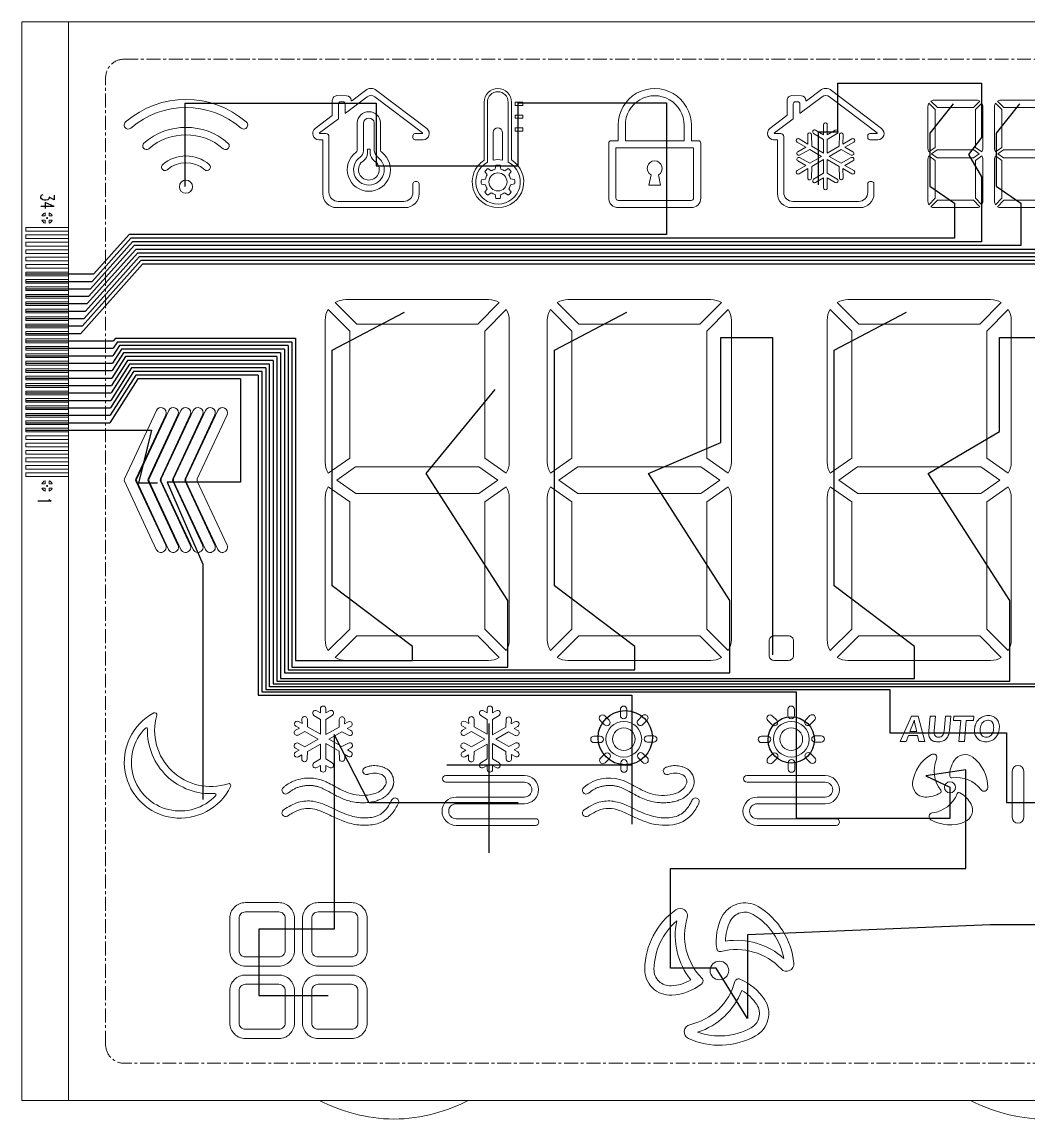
# Model space of a CAD drawing. Header units: millimetres. Extents: x 1946 to 4611, y 2266 to 2855.
# Drawn here: x 3293.6 to 3347.7, y 2688.2 to 2747.2 of the extents above; entities that cross this region are included whole.
import ezdxf

# ---------------------------------------------------------------- set-up
doc = ezdxf.new("R2010")
doc.units = ezdxf.units.MM
doc.linetypes.add('CENTER', pattern=[0.6, 0.375, -0.075, 0.075, -0.075])
doc.layers.add('DWG', color=7, linetype='Continuous')
doc.layers.add('seg', color=3, linetype='Continuous')
doc.layers.add('LCD', color=4, linetype='Continuous', lineweight=20)
doc.styles.get("Standard").update_dxf_attribs({"font": 'txt.shx', "bigfont": 'gbcbig.shx'})

# ---------------------------------------------------------------- blocks, each defined once
blk = doc.blocks.new('SPC')
at = {"layer": 'LCD'}
for points in [[(16.342, 52), (16.013, 52, -0.718034), (16.003, 52.03), (17.013, 52.798, 0.234266), (17.019, 52.811), (17.019, 53.589, -0.41484), (17.136, 53.705), (17.256, 53.704, -0.413587), (17.372, 53.588), (17.372, 53.105, 0.620396), (17.399, 53.092), (18.565, 53.979, -0.337132), (18.967, 53.979), (21.532, 52.028, -0.718303), (21.522, 51.998), (21.14, 51.998, 0.414318), (21.024, 51.882), (21.024, 51.783, 0.41411), (21.14, 51.667), (21.571, 51.667, 0.718303), (21.771, 52.262), (19.067, 54.319, 0.337132), (18.465, 54.319), (17.73, 53.76, -0.620396), (17.703, 53.773), (17.703, 53.787, 0.413587), (17.455, 54.035), (16.937, 54.036, 0.41484), (16.688, 53.788), (16.688, 52.968), (15.763, 52.264, 0.718034), (15.963, 51.669), (16.159, 51.668, -0.41411), (16.176, 51.652), (16.176, 48.761, 0.414214), (16.922, 48.015), (20.61, 48.015, 0.414214), (21.356, 48.761), (21.356, 49.299, 0.414214), (21.24, 49.415), (21.14, 49.415, 0.414214), (21.024, 49.299), (21.024, 48.844, -0.414214), (20.527, 48.346), (17.005, 48.346, -0.414214), (16.507, 48.844), (16.507, 51.834, 0.41411)], [(26.319, 53.687, 1), (24.851, 53.687), (24.851, 50.568, 3.486322), (26.319, 50.581)], [(35.99, 52.44), (35.99, 51.608), (36.378, 51.608, -0.414214), (36.499, 51.487), (36.499, 48.528, -0.414214), (35.986, 48.015), (32.06, 48.015, -0.414214), (31.547, 48.528), (31.547, 51.487, -0.414214), (31.668, 51.608), (32.056, 51.608), (32.056, 52.465, -1.000475)], [(46.223, 52.262), (43.519, 54.319, 0.337132), (42.917, 54.319), (42.182, 53.76, -0.620396), (42.155, 53.773), (42.155, 53.787, 0.413587), (41.907, 54.035), (41.389, 54.036, 0.41484), (41.14, 53.788), (41.14, 52.976, -0.234266), (41.133, 52.963), (40.215, 52.264, 0.718034), (40.415, 51.669), (40.611, 51.668, -0.41411), (40.628, 51.652), (40.628, 48.761, 0.414214), (41.374, 48.015), (45.062, 48.015, 0.414214), (45.808, 48.761), (45.808, 49.299, 0.414214), (45.691, 49.415), (45.592, 49.415, 0.414214), (45.476, 49.299), (45.476, 48.844, -0.414214), (44.979, 48.346), (41.456, 48.346, -0.414214), (40.959, 48.844), (40.959, 51.834, 0.41411), (40.794, 52), (40.465, 52, -0.718034), (40.454, 52.03), (41.465, 52.798, 0.234266), (41.471, 52.811), (41.471, 53.589, -0.41484), (41.587, 53.705), (41.708, 53.704, -0.413587), (41.824, 53.588), (41.824, 53.105, 0.620396), (41.85, 53.092), (43.017, 53.979, -0.337132), (43.418, 53.979), (45.983, 52.028, -0.718303), (45.973, 51.998), (45.592, 51.998, 0.414318), (45.476, 51.882), (45.476, 51.783, 0.41411), (45.592, 51.667), (46.022, 51.667, 0.718303)], [(11.779, 52.293, 1), (12.063, 52.621, 0.37367), (5.575, 52.621, 1), (5.859, 52.293, -0.37367)], [(25.026, 53.687), (25.026, 50.454, 4.039611), (26.144, 50.465), (26.144, 53.687, 1)], [(35.603, 52.441, 1.00775), (32.443, 52.441), (32.443, 51.608), (35.603, 51.608)], [(49.044, 53.791, 0.136063), (48.873, 53.744), (49.217, 53.398), (51.155, 53.398), (51.498, 53.744, 0.136063), (51.328, 53.791)], [(52.622, 53.791, 0.136063), (52.451, 53.744), (52.795, 53.398), (54.733, 53.398), (55.077, 53.744, 0.136063), (54.906, 53.791)], [(17.965, 50.989, 0.214015), (18.023, 51.099), (18.023, 52.573, -0.948577), (19.284, 52.573), (19.284, 51.099, 0.214015), (19.342, 50.989, -3.04756)], [(48.762, 51.013), (49.105, 51.255), (49.105, 53.288), (48.762, 53.634, 0.139094), (48.712, 53.46), (48.712, 51.187, 0.139094)], [(51.61, 51.013), (51.266, 51.255), (51.266, 53.288), (51.61, 53.634, -0.139094), (51.659, 53.46), (51.659, 51.187, -0.139094)], [(52.34, 51.013), (52.683, 51.255), (52.683, 53.288), (52.34, 53.634, 0.139094), (52.29, 53.46), (52.29, 51.187, 0.139094)], [(18.177, 50.725, 0.202499), (18.361, 51.068), (18.361, 52.573, -0.888352), (18.945, 52.573), (18.945, 51.068, 0.202499), (19.13, 50.725, -3.143835)], [(43.727, 52.179), (43.301, 51.921), (43.301, 52.471, 1.030478), (43.097, 52.471), (43.097, 51.921), (42.67, 52.179, 1), (42.564, 52.005), (43.097, 51.682), (43.097, 50.949), (42.462, 51.315), (42.449, 51.938, 1), (42.245, 51.933), (42.255, 51.435), (41.779, 51.71, 1.030478), (41.676, 51.533), (42.153, 51.258), (41.716, 51.018, 1), (41.814, 50.839), (42.36, 51.139), (42.995, 50.772), (42.36, 50.406), (41.814, 50.705, 1), (41.716, 50.526), (42.153, 50.286), (41.676, 50.011, 1.030478), (41.779, 49.834), (42.255, 50.11), (42.245, 49.611, 1), (42.449, 49.607), (42.462, 50.229), (43.097, 50.595), (43.097, 49.863), (42.564, 49.54, 1), (42.67, 49.365), (43.097, 49.624), (43.097, 49.073, 1.030478), (43.301, 49.073), (43.301, 49.624), (43.727, 49.366, 1.003444), (43.833, 49.54), (43.301, 49.863), (43.301, 50.595), (43.936, 50.229), (43.949, 49.607, 1), (44.153, 49.611), (44.142, 50.11), (44.619, 49.834, 1.030478), (44.721, 50.011), (44.245, 50.286), (44.682, 50.526, 1), (44.583, 50.705), (44.038, 50.406), (43.403, 50.772), (44.038, 51.139), (44.583, 50.839, 1), (44.682, 51.018), (44.245, 51.258), (44.721, 51.533, 1.030478), (44.619, 51.71), (44.142, 51.435), (44.153, 51.931, 1.021644), (43.949, 51.936), (43.936, 51.315), (43.301, 50.949), (43.301, 51.682), (43.833, 52.005, 1)], [(10.815, 51.183, 1), (11.078, 51.487, 0.37367), (6.56, 51.487, 1), (6.823, 51.183, -0.37367)], [(25.34, 50.57), (25.34, 52.059, -1), (25.829, 52.059), (25.829, 50.575, 0.103239)], [(9.833, 50.053, 1), (10.071, 50.327, 0.37367), (7.567, 50.327, 1), (7.805, 50.053, -0.37367)], [(18.367, 50.533, 0.204472), (18.582, 50.941), (18.584, 51.16), (18.723, 51.16), (18.724, 50.941, 0.204472), (18.94, 50.533, -3.624789)], [(35.986, 48.402), (32.06, 48.402, -0.414214), (31.934, 48.528), (31.934, 51.221), (36.112, 51.221), (36.112, 48.528, -0.414214)], [(49.105, 50.551), (49.105, 48.518), (48.762, 48.172, -0.139094), (48.712, 48.346), (48.712, 50.619, -0.139094), (48.762, 50.793)], [(51.266, 50.551), (51.266, 48.518), (51.61, 48.172, 0.139094), (51.659, 48.346), (51.659, 50.619, 0.139094), (51.61, 50.793)], [(52.683, 50.551), (52.683, 48.518), (52.34, 48.172, -0.139094), (52.29, 48.346), (52.29, 50.619, -0.139094), (52.34, 50.793)], [(24.918, 49.552), (24.7, 49.515, 0.064732), (24.701, 49.282), (24.918, 49.245, 0.084971), (25.008, 49.029), (24.881, 48.849, 0.064732), (25.046, 48.685), (25.226, 48.813, 0.084971), (25.442, 48.723), (25.48, 48.506, 0.064732), (25.712, 48.506), (25.749, 48.724, 0.084971), (25.965, 48.814), (26.146, 48.686, 0.064732), (26.31, 48.851), (26.182, 49.031, 0.084971), (26.271, 49.248), (26.489, 49.285, 0.064732), (26.489, 49.518), (26.271, 49.555, 0.084971), (26.181, 49.771), (26.308, 49.951, 0.064732), (26.144, 50.115), (25.963, 49.987, 0.084971), (25.747, 50.077), (25.709, 50.294, 0.064732), (25.477, 50.294), (25.44, 50.076, 0.084971), (25.224, 49.986), (25.043, 50.114, 0.064732), (24.879, 49.949), (25.007, 49.769, 0.084971)], [(34.219, 49.774, 3.847294), (33.827, 49.774), (33.706, 49.222), (34.34, 49.222)], [(51.328, 48.015, 0.136063), (51.498, 48.062), (51.155, 48.408), (49.217, 48.408), (48.873, 48.062, 0.136063), (49.044, 48.015)], [(52.795, 48.408), (52.451, 48.062, 0.136063), (52.622, 48.015), (54.906, 48.015, 0.136063), (55.077, 48.062), (54.733, 48.408)], [(16.303, 34.321, 0.139094), (16.469, 33.736), (17.623, 34.548), (17.623, 41.379), (16.469, 42.54, 0.139094), (16.303, 41.955)], [(17.417, 43.069, 0.136063), (16.843, 42.91), (17.997, 41.749), (24.509, 41.749), (25.663, 42.91, 0.136063), (25.09, 43.069)], [(26.203, 34.321, -0.139094), (26.037, 33.736), (24.883, 34.548), (24.883, 41.379), (26.037, 42.54, -0.139094), (26.203, 41.955)], [(28.244, 34.321, 0.139094), (28.41, 33.736), (29.564, 34.548), (29.564, 41.379), (28.41, 42.54, 0.139094), (28.244, 41.955)], [(28.784, 42.91), (29.938, 41.749), (36.45, 41.749), (37.604, 42.91, 0.136063), (37.031, 43.069), (29.358, 43.069, 0.136063)], [(38.144, 34.321, -0.139094), (37.978, 33.736), (36.824, 34.548), (36.824, 41.379), (37.978, 42.54, -0.139094), (38.144, 41.955)], [(43.293, 34.321, 0.139094), (43.459, 33.736), (44.613, 34.548), (44.613, 41.379), (43.459, 42.54, 0.139094), (43.293, 41.955)], [(44.406, 43.069, 0.136063), (43.833, 42.91), (44.987, 41.749), (51.499, 41.749), (52.653, 42.91, 0.136063), (52.079, 43.069)], [(53.193, 34.321, -0.139094), (53.027, 33.736), (51.873, 34.548), (51.873, 41.379), (53.027, 42.54, -0.139094), (53.193, 41.955)], [(7.728, 36.868, 1), (7.228, 37.101), (5.512, 33.421, 0.221646), (5.512, 33.311), (7.225, 29.638, 1.013416), (7.728, 29.864), (6.125, 33.303, -0.221714), (6.125, 33.43)], [(8.389, 36.868, 1), (7.889, 37.101), (6.173, 33.421, 0.221646), (6.173, 33.311), (7.886, 29.638, 1.013416), (8.389, 29.864), (6.785, 33.303, -0.221714), (6.785, 33.43)], [(9.05, 36.868, 1), (8.55, 37.101), (6.833, 33.421, 0.221646), (6.833, 33.311), (8.547, 29.638, 1.013416), (9.05, 29.864), (7.446, 33.303, -0.221714), (7.446, 33.43)], [(9.71, 36.868, 1), (9.21, 37.101), (7.494, 33.421, 0.221646), (7.494, 33.311), (9.207, 29.638, 1.013416), (9.71, 29.864), (8.107, 33.303, -0.221714), (8.107, 33.43)], [(10.371, 36.868, 1), (9.871, 37.101), (8.155, 33.421, 0.221646), (8.155, 33.311), (9.868, 29.638, 1.013416), (10.371, 29.864), (8.767, 33.303, -0.221714), (8.767, 33.43)], [(11.032, 36.868, 1), (10.532, 37.101), (8.815, 33.421, 0.221646), (8.815, 33.311), (10.529, 29.638, 1.013416), (11.032, 29.864), (9.428, 33.303, -0.221714), (9.428, 33.43)], [(17.623, 32.185), (17.623, 25.354), (16.469, 24.193, -0.139094), (16.303, 24.778), (16.303, 32.412, -0.139094), (16.469, 32.997)], [(24.883, 32.185), (24.883, 25.354), (26.037, 24.193, 0.139094), (26.203, 24.778), (26.203, 32.412, 0.139094), (26.037, 32.997)], [(29.564, 32.185), (29.564, 25.354), (28.41, 24.193, -0.139094), (28.244, 24.778), (28.244, 32.412, -0.139094), (28.41, 32.997)], [(37.978, 32.997), (36.824, 32.185), (36.824, 25.354), (37.978, 24.193, 0.139094), (38.144, 24.778), (38.144, 32.412, 0.139094)], [(44.613, 32.185), (44.613, 25.354), (43.459, 24.193, -0.139094), (43.293, 24.778), (43.293, 32.412, -0.139094), (43.459, 32.997)], [(53.027, 24.193, 0.139094), (53.193, 24.778), (53.193, 32.412, 0.139094), (53.027, 32.997), (51.873, 32.185), (51.873, 25.354)], [(25.09, 23.664, 0.136063), (25.663, 23.823), (24.509, 24.984), (17.997, 24.984), (16.843, 23.823, 0.136063), (17.417, 23.664)], [(37.031, 23.664, 0.136063), (37.604, 23.823), (36.45, 24.984), (29.938, 24.984), (28.784, 23.823, 0.136063), (29.358, 23.664)], [(41.487, 24.709, 0.414214), (41.212, 24.984), (40.442, 24.984, 0.414214), (40.167, 24.709), (40.167, 23.939, 0.414214), (40.442, 23.664), (41.212, 23.664, 0.414214), (41.487, 23.939)], [(44.987, 24.984), (43.833, 23.823, 0.136063), (44.406, 23.664), (52.079, 23.664, 0.136063), (52.653, 23.823), (51.499, 24.984)], [(7.091, 20.839, 1.37923), (11.215, 16.884, 0.66148), (11.081, 17.036, -0.601431), (7.248, 20.712, 0.66148)], [(17.541, 20.366), (17.346, 20.253), (17.353, 20.48, 1), (17.061, 20.488), (17.049, 20.082), (16.339, 19.672), (16.339, 20.496), (16.685, 20.71, 1), (16.532, 20.958), (16.339, 20.839), (16.339, 21.064, 1), (16.047, 21.064), (16.047, 20.839), (15.855, 20.958, 1), (15.702, 20.71), (16.047, 20.496), (16.047, 19.697), (15.357, 20.096), (15.345, 20.502, 1), (15.053, 20.493), (15.06, 20.267), (14.865, 20.379, 1), (14.719, 20.127), (14.914, 20.015), (14.715, 19.907, 1), (14.853, 19.65), (15.211, 19.843), (15.923, 19.432), (15.203, 19.016), (14.846, 19.209, 1), (14.707, 18.952), (14.906, 18.845), (14.716, 18.735, 1), (14.862, 18.482), (15.052, 18.592), (15.046, 18.366, 1), (15.337, 18.357), (15.349, 18.764), (16.047, 19.167), (16.047, 18.365), (15.702, 18.151, 1), (15.855, 17.903), (16.047, 18.022), (16.047, 17.802, 1), (16.339, 17.802), (16.339, 18.022), (16.532, 17.903, 1), (16.685, 18.151), (16.339, 18.365), (16.339, 19.192), (17.057, 18.777), (17.069, 18.371, 1), (17.36, 18.38), (17.354, 18.606), (17.544, 18.496, 1), (17.69, 18.749), (17.499, 18.859), (17.699, 18.966, 1), (17.56, 19.223), (17.202, 19.03), (16.507, 19.432), (17.195, 19.829), (17.553, 19.637, 1), (17.691, 19.894), (17.492, 20.001), (17.687, 20.113, 1)], [(25.304, 20.496), (25.651, 20.709, 1), (25.497, 20.958), (25.304, 20.839), (25.304, 21.064, 1), (25.012, 21.064), (25.012, 20.839), (24.82, 20.958, 1), (24.666, 20.709), (25.012, 20.496), (25.012, 19.696), (24.321, 20.095), (24.309, 20.501, 1), (24.017, 20.493), (24.024, 20.266), (23.829, 20.379, 1), (23.683, 20.126), (23.878, 20.014), (23.679, 19.906, 1), (23.817, 19.649), (24.175, 19.842), (24.888, 19.43), (24.168, 19.014), (23.81, 19.207, 1), (23.671, 18.95), (23.871, 18.843), (23.68, 18.733, 1), (23.826, 18.48), (24.017, 18.59), (24.01, 18.364, 1), (24.302, 18.355), (24.314, 18.762), (25.012, 19.165), (25.012, 18.363), (24.666, 18.149, 1), (24.82, 17.9), (25.012, 18.019), (25.012, 17.799, 1), (25.304, 17.799), (25.304, 18.019), (25.497, 17.9, 1), (25.651, 18.149), (25.304, 18.363), (25.304, 19.19), (26.023, 18.775), (26.035, 18.369, 1), (26.327, 18.377), (26.32, 18.604), (26.51, 18.494, 1), (26.656, 18.747), (26.466, 18.857), (26.665, 18.964, 1), (26.527, 19.221), (26.169, 19.028), (25.472, 19.43), (26.161, 19.828), (26.519, 19.635, 1), (26.658, 19.892), (26.458, 20), (26.653, 20.112, 1), (26.507, 20.365), (26.312, 20.253), (26.319, 20.479, 1), (26.027, 20.488), (26.015, 20.081), (25.304, 19.671)], [(31.093, 20.435), (31.33, 20.198, 1), (31.576, 20.445), (31.34, 20.681, 1)], [(32.524, 20.701), (32.524, 21.035, 1), (32.176, 21.035), (32.176, 20.701, 1)], [(33.376, 20.212), (33.613, 20.448, 1), (33.366, 20.695), (33.13, 20.459, 1)], [(40.098, 20.435), (40.334, 20.198, 1), (40.58, 20.445), (40.344, 20.681, 1)], [(41.529, 20.701), (41.529, 21.035, 1), (41.18, 21.035), (41.18, 20.701, 1)], [(42.38, 20.212), (42.617, 20.448, 1), (42.37, 20.695), (42.134, 20.459, 1)], [(10.369, 16.507, -0.441859), (6.749, 19.978, 0.68037), (6.639, 20.025, 1.013291), (10.421, 16.399, 0.68037)], [(31.087, 19.244, 1), (31.087, 19.593), (30.753, 19.593, 1), (30.753, 19.244)], [(33.967, 19.612), (33.633, 19.612, 1), (33.633, 19.264), (33.967, 19.264, 1)], [(40.091, 19.244, 1), (40.091, 19.593), (39.757, 19.593, 1), (39.757, 19.244)], [(42.971, 19.612), (42.637, 19.612, 1), (42.637, 19.264), (42.971, 19.264, 1)], [(31.354, 18.162), (31.59, 18.398, 1), (31.343, 18.644), (31.107, 18.408, 1)], [(32.544, 17.821), (32.544, 18.155, 1), (32.195, 18.155), (32.195, 17.821, 1)], [(33.626, 18.422), (33.39, 18.658, 1), (33.144, 18.412), (33.38, 18.176, 1)], [(40.358, 18.162), (40.594, 18.398, 1), (40.348, 18.644), (40.111, 18.408, 1)], [(41.548, 17.821), (41.548, 18.155, 1), (41.2, 18.155), (41.2, 17.821, 1)], [(42.63, 18.422), (42.394, 18.658, 1), (42.148, 18.412), (42.384, 18.176, 1)], [(48.9, 18.607, 0.237759), (47.886, 17.091, 0.43554), (48.538, 16.316, 0.155042), (49.382, 16.538, 0.445572), (49.407, 16.683, -0.274501), (49.179, 18.358, 0.716217)], [(51.117, 18.461, -0.237759), (51.923, 16.825, -0.716217), (51.567, 16.708, 0.274501), (50.003, 17.348, -0.445572), (49.889, 17.442, -0.155042), (50.119, 18.284, -0.43554)], [(18.59, 17.532, -1.016266), (18.467, 17.911, 0.014806), (18.501, 17.922, -0.015084), (18.631, 17.965, -0.042138), (18.81, 17.999, -0.035418), (18.982, 18.006, -0.028602), (19.144, 17.991, -0.023822), (19.3, 17.96, -0.036535), (19.467, 17.905, -0.039711), (19.601, 17.837, -0.032735), (19.691, 17.775, -0.037518), (19.776, 17.695, -0.03771), (19.85, 17.601, -0.035655), (19.907, 17.5, -0.03487), (19.95, 17.394, -0.036053), (19.977, 17.28, -0.038766), (19.988, 17.16, -0.041047), (19.979, 17.037, -0.018466), (19.968, 16.98, -0.016992), (19.954, 16.926, -0.015401), (19.936, 16.875, -0.013956), (19.917, 16.827, -0.023359), (19.874, 16.741, -0.027136), (19.804, 16.63, -0.033538), (19.696, 16.498, -0.032003), (19.574, 16.383, -0.030889), (19.44, 16.286, -0.029522), (19.299, 16.207, -0.034669), (19.086, 16.122, -0.029411), (18.813, 16.054, -0.026383), (18.54, 16.017, -0.02561), (18.266, 16.009, -0.025288), (17.993, 16.028, -0.038312), (17.592, 16.109, -0.045889), (17.001, 16.341, -0.005978), (16.876, 16.404, -0.004553), (16.715, 16.49, 0.011614), (16.268, 16.73, 0.029683), (15.994, 16.848, 0.02932), (15.818, 16.9, 0.029165), (15.636, 16.931, 0.027292), (15.447, 16.941, 0.013114), (15.351, 16.939, 0.012877), (15.255, 16.931, 0.012714), (15.159, 16.919, 0.012628), (15.063, 16.901, 0.026731), (14.879, 16.853, 0.029814), (14.707, 16.786, 0.033296), (14.55, 16.702, 0.020479), (14.389, 16.588, 0.002183), (14.301, 16.52, -1), (14.057, 16.835, -0.006712), (14.195, 16.94, -0.082648), (14.729, 17.222, -0.107137), (15.679, 17.327, -0.080322), (16.312, 17.149, -0.013124), (16.494, 17.062, -0.007808), (16.853, 16.869, 0.011823), (17.161, 16.706, 0.044328), (17.67, 16.501, 0.138633), (18.905, 16.484, 0.082465), (19.248, 16.635, 0.125105), (19.538, 16.957, 0.120319), (19.59, 17.152, 0.295573), (19.347, 17.523, 0.077837), (19.061, 17.6, 0.122996), (18.69, 17.566), (18.635, 17.547, -0.019427)], [(34.736, 17.529, -1), (34.626, 17.912, 0.013394), (34.657, 17.922, -0.016111), (34.786, 17.965, -0.041966), (34.965, 17.999, -0.035205), (35.137, 18.006, -0.028395), (35.3, 17.991, -0.023978), (35.455, 17.96, -0.037033), (35.622, 17.905, -0.040011), (35.757, 17.837, -0.032848), (35.846, 17.775, -0.037596), (35.932, 17.695, -0.037636), (36.005, 17.601, -0.035629), (36.063, 17.5, -0.034869), (36.105, 17.394, -0.036101), (36.133, 17.28, -0.038852), (36.143, 17.16, -0.040966), (36.135, 17.037), (36.13, 17.008), (36.124, 16.98), (36.109, 16.926), (36.092, 16.875), (36.072, 16.827), (36.052, 16.783), (36.03, 16.741, -0.027136), (35.959, 16.63, -0.033494), (35.851, 16.498, -0.031971), (35.729, 16.383, -0.030871), (35.596, 16.286, -0.029394), (35.454, 16.207, -0.034278), (35.241, 16.122, -0.029133), (34.968, 16.054, -0.026344), (34.695, 16.017, -0.02559), (34.421, 16.009, -0.025289), (34.148, 16.028, -0.038386), (33.747, 16.109, -0.049837), (33.031, 16.404, 0.008347), (32.424, 16.73, 0.030566), (32.149, 16.848, 0.029636), (31.973, 16.9, 0.029039), (31.791, 16.931, 0.027201), (31.602, 16.941), (31.555, 16.94), (31.506, 16.939), (31.458, 16.935), (31.41, 16.931), (31.362, 16.925), (31.314, 16.919), (31.266, 16.91), (31.219, 16.901, 0.026884), (31.034, 16.853, 0.029998), (30.862, 16.786, 0.033482), (30.705, 16.702, 0.019409), (30.544, 16.588), (30.456, 16.52, -1), (30.213, 16.835, -0.06855), (30.695, 17.148, -0.232265), (32.598, 17.088), (32.701, 17.035), (32.804, 16.981, 0.006031), (33.213, 16.758, 0.061417), (33.908, 16.478, 0.144468), (35.171, 16.519, 0.182761), (35.68, 16.931, 0.441036), (35.528, 17.51, 0.225199)], [(53.247, 15.217, 1), (53.859, 15.217), (53.859, 17.716, 1), (53.247, 17.716)], [(27.015, 17.116, -1), (27.015, 16.314), (23.345, 16.314, 1), (23.345, 14.795), (27.606, 14.795, 1), (27.606, 15.153), (23.345, 15.153, -1), (23.345, 15.956), (27.015, 15.956, 1), (27.015, 17.475), (22.796, 17.475, 1), (22.796, 17.116)], [(38.976, 17.472, 1), (38.976, 17.114), (43.191, 17.114, -1), (43.191, 16.313), (39.524, 16.313, 1), (39.524, 14.795), (43.781, 14.795, 1), (43.781, 15.153), (39.524, 15.153, -1), (39.524, 15.955), (43.191, 15.955, 1), (43.191, 17.472)], [(51.033, 15.93, -0.43554), (50.688, 14.978, -0.237759), (48.868, 15.098, -0.716217), (48.944, 15.465, 0.274501), (50.281, 16.499, -0.445572), (50.419, 16.551, -0.155042)], [(17.697, 15.302, -0.032613), (17.194, 15.482, -0.012231), (16.77, 15.675, 0.011254), (16.316, 15.887, 0.008922), (16.175, 15.944, 0.05621), (15.655, 16.087, 0.107877), (14.866, 16.033, 0.049817), (14.465, 15.864, 0.018829), (14.071, 15.633, 1), (14.281, 15.295, -0.006601), (14.532, 15.447, -0.027598), (14.807, 15.588, -0.166889), (15.745, 15.665, -0.036831), (16.074, 15.556, -0.016826), (16.56, 15.335, 0.020629), (17.241, 15.034, 0.055372), (18.003, 14.83, 0.073405), (18.836, 14.828, 0.045148), (19.18, 14.912, 0.12491), (19.798, 15.314, 0.066187), (20.165, 15.838, 0.005155), (20.239, 15.979, 1), (19.885, 16.161, -0.012908), (19.77, 15.947, -0.05768), (19.509, 15.588, -0.060537), (19.289, 15.403, -0.090325), (18.877, 15.24, -0.044699), (18.525, 15.198, -0.077914)], [(30.436, 15.295, -0.019309), (30.847, 15.533, -0.201799), (31.981, 15.643, -0.045088), (32.624, 15.379, 0.026477), (33.499, 14.996, 0.123491), (34.992, 14.828, 0.189711), (36.018, 15.386, 0.062196), (36.394, 15.979, 1), (36.04, 16.161, -0.011282), (35.925, 15.947, -0.115135), (35.444, 15.403, -0.135478), (34.68, 15.198, -0.078507), (33.852, 15.302, -0.04504), (32.925, 15.675), (32.703, 15.782), (32.611, 15.825, 0.074411), (31.81, 16.087, 0.107877), (31.021, 16.033, 0.062142), (30.487, 15.791), (30.4, 15.739), (30.227, 15.633, 1)], [(13.812, 7.222, 0.414214), (14.653, 8.063), (14.653, 9.799, 0.414214), (13.812, 10.64), (12.016, 10.64, 0.414214), (11.175, 9.799), (11.175, 8.063, 0.414214), (12.016, 7.222)], [(15.925, 10.64, 0.414214), (15.084, 9.799), (15.084, 8.063, 0.414214), (15.925, 7.222), (17.721, 7.222, 0.414214), (18.562, 8.063), (18.562, 9.799, 0.414214), (17.721, 10.64)], [(37.638, 9.873, 0.154027), (37.355, 8.173, 0.447813), (37.601, 8.009, -0.275579), (40.816, 7.072, 0.717666), (41.5, 7.38, 0.236572), (39.58, 10.428, 0.435888)], [(13.812, 7.722, 0.414214), (14.153, 8.063), (14.153, 9.799, 0.414214), (13.812, 10.14), (12.016, 10.14, 0.414214), (11.675, 9.799), (11.675, 8.063, 0.414214), (12.016, 7.722)], [(15.925, 10.14, 0.414214), (15.584, 9.799), (15.584, 8.063, 0.414214), (15.925, 7.722), (17.721, 7.722, 0.414214), (18.062, 8.063), (18.062, 9.799, 0.414214), (17.721, 10.14)], [(34.933, 5.665, 0.154027), (36.546, 6.271, 0.447813), (36.565, 6.566, -0.275579), (35.77, 9.818, 0.717666), (35.16, 10.257, 0.236572), (33.481, 7.07, 0.435888)], [(38.084, 9.647, 0.119061), (37.827, 8.567, -0.228202), (40.96, 7.632, 0.213921), (39.321, 10, 0.435888)], [(34.906, 6.165, 0.119061), (35.97, 6.482, -0.228202), (35.212, 9.663, 0.213921), (33.981, 7.06, 0.435888)], [(13.812, 3.328, 0.414214), (14.653, 4.169), (14.653, 5.905, 0.414214), (13.812, 6.746), (12.016, 6.746, 0.414214), (11.175, 5.905), (11.175, 4.169, 0.414214), (12.016, 3.328)], [(15.925, 6.746, 0.414214), (15.084, 5.905), (15.084, 4.169, 0.414214), (15.925, 3.328), (17.721, 3.328, 0.414214), (18.562, 4.169), (18.562, 5.905, 0.414214), (17.721, 6.746)], [(38.333, 6.39, -0.275579), (35.914, 4.075, 0.717666), (35.839, 3.328, 0.236572), (39.439, 3.467, 0.435888), (39.929, 5.426, 0.154027), (38.598, 6.521, 0.447813)], [(13.812, 3.828, 0.414214), (14.153, 4.169), (14.153, 5.905, 0.414214), (13.812, 6.246), (12.016, 6.246, 0.414214), (11.675, 5.905), (11.675, 4.169, 0.414214), (12.016, 3.828)], [(15.925, 6.246, 0.414214), (15.584, 5.905), (15.584, 4.169, 0.414214), (15.925, 3.828), (17.721, 3.828, 0.414214), (18.062, 4.169), (18.062, 5.905, 0.414214), (17.721, 6.246)], [(39.51, 5.154, 0.119061), (38.703, 5.916, -0.228202), (36.327, 3.67, 0.213921), (39.198, 3.905, 0.435888)]]:
    blk.add_lwpolyline(points, format="xyb", close=True, dxfattribs=at)
for points in [[(26.934, 53.512), (26.526, 53.512), (26.526, 53.687), (26.934, 53.687)], [(26.934, 52.818), (26.526, 52.818), (26.526, 52.993), (26.934, 52.993)], [(26.934, 52.124), (26.526, 52.124), (26.526, 52.3), (26.934, 52.3)], [(51.172, 51.115), (51.473, 50.903), (51.169, 50.689), (49.202, 50.689), (48.898, 50.903), (49.199, 51.115)], [(52.78, 50.689), (52.476, 50.903), (52.777, 51.115), (54.75, 51.115), (55.052, 50.903), (54.747, 50.689)], [(24.567, 34.078), (25.579, 33.366), (24.557, 32.648), (17.949, 32.648), (16.927, 33.366), (17.939, 34.078)], [(36.508, 34.078), (37.52, 33.366), (36.498, 32.648), (29.89, 32.648), (28.868, 33.366), (29.88, 34.078)], [(44.939, 32.648), (43.917, 33.366), (44.929, 34.078), (51.557, 34.078), (52.569, 33.366), (51.547, 32.648)], [(48.177, 20.675), (47.835, 20.675), (47.217, 19.31), (47.532, 19.31), (47.66, 19.623), (48.155, 19.623), (48.23, 19.31), (48.547, 19.31)], [(49.938, 20.675), (49.647, 20.675), (49.577, 19.867), (49.569, 19.808), (49.553, 19.737), (49.528, 19.677), (49.494, 19.627), (49.454, 19.588), (49.405, 19.561), (49.349, 19.544), (49.284, 19.538), (49.225, 19.543), (49.171, 19.559), (49.126, 19.585), (49.091, 19.623), (49.066, 19.671), (49.049, 19.729), (49.043, 19.799), (49.046, 19.879), (49.115, 20.675), (48.824, 20.675), (48.755, 19.881), (48.751, 19.815), (48.751, 19.742), (48.757, 19.675), (48.768, 19.613), (48.785, 19.556), (48.807, 19.505), (48.834, 19.459), (48.867, 19.418), (48.905, 19.384), (48.949, 19.354), (48.999, 19.329), (49.053, 19.31), (49.113, 19.297), (49.179, 19.289), (49.25, 19.287), (49.273, 19.287), (49.343, 19.291), (49.409, 19.3), (49.471, 19.315), (49.528, 19.335), (49.581, 19.36), (49.63, 19.39), (49.674, 19.425), (49.713, 19.466), (49.749, 19.512), (49.781, 19.563), (49.807, 19.619), (49.829, 19.681), (49.847, 19.747), (49.861, 19.82), (49.87, 19.897)], [(50.767, 20.437), (51.156, 20.437), (51.177, 20.675), (50.109, 20.675), (50.089, 20.437), (50.477, 20.437), (50.378, 19.31), (50.67, 19.31)], [(51.313, 20.314), (51.348, 20.372), (51.388, 20.427), (51.431, 20.478), (51.45, 20.497), (51.502, 20.543), (51.557, 20.583), (51.614, 20.618), (51.676, 20.646), (51.739, 20.668), (51.806, 20.683), (51.877, 20.694), (51.95, 20.697), (51.962, 20.697), (52.034, 20.695), (52.102, 20.685), (52.167, 20.669), (52.227, 20.647), (52.282, 20.618), (52.333, 20.582), (52.381, 20.54), (52.415, 20.503), (52.452, 20.453), (52.483, 20.399), (52.509, 20.341), (52.529, 20.281), (52.543, 20.217), (52.551, 20.15), (52.552, 20.078), (52.549, 20.004), (52.549, 20.003), (52.539, 19.928), (52.525, 19.856), (52.506, 19.787), (52.482, 19.723), (52.452, 19.662), (52.418, 19.604), (52.378, 19.55), (52.333, 19.5), (52.319, 19.486), (52.267, 19.438), (52.212, 19.398), (52.154, 19.364), (52.093, 19.336), (52.028, 19.315), (51.961, 19.299), (51.891, 19.289), (51.818, 19.287), (51.816, 19.287), (51.744, 19.289), (51.675, 19.299), (51.61, 19.315), (51.55, 19.336), (51.494, 19.365), (51.442, 19.399), (51.394, 19.44), (51.357, 19.479), (51.319, 19.529), (51.286, 19.582), (51.259, 19.639), (51.238, 19.699), (51.224, 19.763), (51.216, 19.83), (51.214, 19.901), (51.218, 19.974), (51.226, 20.049), (51.241, 20.121), (51.26, 20.189), (51.284, 20.253)], [(47.993, 20.321), (48.106, 19.848), (47.742, 19.848), (47.94, 20.324), (47.957, 20.371), (47.974, 20.44), (47.982, 20.44), (47.983, 20.382)], [(52.18, 20.322), (52.14, 20.371), (52.09, 20.408), (52.032, 20.432), (51.965, 20.444), (51.93, 20.446), (51.86, 20.44), (51.794, 20.422), (51.734, 20.392), (51.681, 20.35), (51.651, 20.319), (51.612, 20.266), (51.58, 20.209), (51.554, 20.145), (51.536, 20.075), (51.525, 20), (51.524, 19.99), (51.521, 19.915), (51.526, 19.844), (51.539, 19.78), (51.56, 19.721), (51.589, 19.668), (51.591, 19.665), (51.633, 19.616), (51.683, 19.578), (51.739, 19.553), (51.805, 19.54), (51.843, 19.538), (51.915, 19.544), (51.982, 19.562), (52.041, 19.592), (52.094, 19.633), (52.12, 19.66), (52.158, 19.711), (52.189, 19.768), (52.214, 19.832), (52.231, 19.903), (52.243, 19.98), (52.243, 19.985), (52.246, 20.063), (52.243, 20.136), (52.231, 20.201), (52.213, 20.259), (52.187, 20.312)]]:
    blk.add_lwpolyline(points, close=True, dxfattribs=at)
for centre, radius in [((25.595, 49.4), 0.486), ((8.819, 49.141), 0.355), ((32.36, 19.428), 0.96), ((41.364, 19.428), 0.96), ((32.36, 19.428), 0.611), ((41.364, 19.428), 0.611), ((49.897, 16.843), 0.296), ((37.5, 6.988), 0.5)]:
    blk.add_circle(centre, radius, dxfattribs=at)
blk = doc.blocks.new('DWG')
at = {"layer": 'LCD'}
for points in [[(0, 58), (0, 0), (72.5, 0), (72.5, 58)], [(2.5, 46.75), (0.2, 46.75), (0.2, 46.95), (2.5, 46.95)], [(2.5, 46.35), (0.2, 46.35), (0.2, 46.55), (2.5, 46.55)], [(2.5, 45.95), (0.2, 45.95), (0.2, 46.15), (2.5, 46.15)], [(2.5, 45.55), (0.2, 45.55), (0.2, 45.75), (2.5, 45.75)], [(2.5, 45.15), (0.2, 45.15), (0.2, 45.35), (2.5, 45.35)], [(2.5, 44.75), (0.2, 44.75), (0.2, 44.95), (2.5, 44.95)], [(2.5, 44.35), (0.2, 44.35), (0.2, 44.55), (2.5, 44.55)], [(2.5, 43.95), (0.2, 43.95), (0.2, 44.15), (2.5, 44.15)], [(2.5, 43.55), (0.2, 43.55), (0.2, 43.75), (2.5, 43.75)], [(2.5, 43.15), (0.2, 43.15), (0.2, 43.35), (2.5, 43.35)], [(2.5, 42.75), (0.2, 42.75), (0.2, 42.95), (2.5, 42.95)], [(2.5, 42.35), (0.2, 42.35), (0.2, 42.55), (2.5, 42.55)], [(2.5, 41.95), (0.2, 41.95), (0.2, 42.15), (2.5, 42.15)], [(2.5, 41.55), (0.2, 41.55), (0.2, 41.75), (2.5, 41.75)], [(2.5, 41.15), (0.2, 41.15), (0.2, 41.35), (2.5, 41.35)], [(2.5, 40.75), (0.2, 40.75), (0.2, 40.95), (2.5, 40.95)], [(2.5, 40.35), (0.2, 40.35), (0.2, 40.55), (2.5, 40.55)], [(2.5, 39.95), (0.2, 39.95), (0.2, 40.15), (2.5, 40.15)], [(2.5, 39.55), (0.2, 39.55), (0.2, 39.75), (2.5, 39.75)], [(2.5, 39.15), (0.2, 39.15), (0.2, 39.35), (2.5, 39.35)], [(2.5, 38.75), (0.2, 38.75), (0.2, 38.95), (2.5, 38.95)], [(2.5, 38.35), (0.2, 38.35), (0.2, 38.55), (2.5, 38.55)], [(2.5, 37.95), (0.2, 37.95), (0.2, 38.15), (2.5, 38.15)], [(2.5, 37.55), (0.2, 37.55), (0.2, 37.75), (2.5, 37.75)], [(2.5, 37.15), (0.2, 37.15), (0.2, 37.35), (2.5, 37.35)], [(2.5, 36.75), (0.2, 36.75), (0.2, 36.95), (2.5, 36.95)], [(2.5, 36.35), (0.2, 36.35), (0.2, 36.55), (2.5, 36.55)], [(2.5, 35.95), (0.2, 35.95), (0.2, 36.15), (2.5, 36.15)], [(2.5, 35.55), (0.2, 35.55), (0.2, 35.75), (2.5, 35.75)], [(2.5, 35.15), (0.2, 35.15), (0.2, 35.35), (2.5, 35.35)], [(2.5, 34.75), (0.2, 34.75), (0.2, 34.95), (2.5, 34.95)], [(2.5, 34.35), (0.2, 34.35), (0.2, 34.55), (2.5, 34.55)], [(2.5, 33.95), (0.2, 33.95), (0.2, 34.15), (2.5, 34.15)], [(2.5, 33.55), (0.2, 33.55), (0.2, 33.75), (2.5, 33.75)]]:
    blk.add_lwpolyline(points, close=True, dxfattribs=at)
blk.add_lwpolyline([(2.5, 58), (2.5, 0)], dxfattribs=at)
at = {"layer": 'LCD', "linetype": 'CENTER', "ltscale": 2}
blk.add_lwpolyline([(70.5, 55), (70.5, 3, -0.414214), (69.5, 2), (5.5, 2, -0.414214), (4.5, 3), (4.5, 55, -0.414214), (5.5, 56), (69.5, 56, -0.414214)], format="xyb", close=True, dxfattribs=at)
at = {"layer": 'LCD'}
for points in [[(1.24, 47.734, 0.207908), (1.071, 47.565), (1.24, 47.565)], [(1.24, 47.176), (1.24, 47.345), (1.071, 47.345, 0.207908)], [(1.46, 47.565), (1.629, 47.565, 0.207908), (1.46, 47.734)], [(1.46, 47.345), (1.46, 47.176, 0.207908), (1.629, 47.345)], [(1.24, 33.324), (1.24, 33.155), (1.071, 33.155, -0.207908)], [(1.46, 33.155), (1.46, 33.324, -0.207908), (1.629, 33.155)], [(1.24, 32.766, -0.207908), (1.071, 32.935), (1.24, 32.935)], [(1.46, 32.935), (1.629, 32.935, -0.207908), (1.46, 32.766)]]:
    blk.add_lwpolyline(points, format="xyb", close=True, dxfattribs=at)
for points in [[(51, 0, 0.049067), (52.818, -0.702, 0.066912), (55, -1, 0.066912), (57.182, -0.702, 0.049067), (59, 0)], [(16, 0, 0.049067), (17.818, -0.702, 0.066912), (20, -1, 0.066912), (22.182, -0.702, 0.049067), (24, 0)]]:
    blk.add_lwpolyline(points, format="xyb", dxfattribs=at)
for centre in [(1.35, 47.455), (1.35, 33.045)]:
    blk.add_circle(centre, 0.025, dxfattribs=at)
blk.add_blockref('SPC', (0, 0), dxfattribs=at)
at = {"layer": 'LCD', "width": 0.7}
for s, p in [('34', (1.012, 48.786)), ('1', (0.855, 32.474))]:
    blk.add_text(s, height=0.72, rotation=270, dxfattribs=at).set_placement(p)

msp = doc.modelspace()

# ---------------------------------------------------------------- linework, layer by layer
at = {"layer": 'seg'}
for p, q in [((3337.48456, 2743.92379), (3345.21777, 2743.92379)), ((3337.48456, 2743.92379), (3337.48456, 2741.28063)), ((3345.21777, 2743.92379), (3345.21777, 2741.00244)), ((3302.40652, 2738.35117), (3302.40652, 2742.84046)), ((3302.40652, 2742.84046), (3312.67813, 2742.84046)), ((3312.67813, 2742.84046), (3312.67813, 2739.47424)), ((3320.3198, 2739.47424), (3320.3198, 2742.86289)), ((3320.3198, 2742.86289), (3328.29316, 2742.86289)), ((3328.29316, 2742.86289), (3328.29316, 2735.77775)), ((3343.69646, 2742.8048), (3342.43955, 2741.23594)), ((3347.27462, 2742.8048), (3346.01771, 2741.23594)), ((3336.46616, 2738.4463), (3336.46616, 2741.28063)), ((3337.48456, 2741.28063), (3336.46616, 2741.28063)), ((3342.43955, 2741.23594), (3342.43955, 2738.37194)), ((3346.01771, 2741.23594), (3346.01771, 2738.37194)), ((3345.21777, 2741.00244), (3344.52876, 2740.08367)), ((3344.52876, 2740.08367), (3345.21923, 2738.87467)), ((3312.67813, 2739.47424), (3320.3198, 2739.47424)), ((3345.21923, 2738.87467), (3345.21923, 2735.37775)), ((3342.43955, 2738.37194), (3343.76795, 2737.46649)), ((3346.01771, 2738.37194), (3347.34611, 2737.46649)), ((3343.76795, 2737.46649), (3343.76795, 2735.57775)), ((3347.34611, 2737.46649), (3347.34611, 2735.17775)), ((3299.5743, 2735.37775), (3297.32542, 2732.85844)), ((3299.48474, 2735.57775), (3297.41439, 2733.25844)), ((3299.39518, 2735.77775), (3297.50336, 2733.65844)), ((3328.29316, 2735.77775), (3299.39518, 2735.77775)), ((3343.76795, 2735.57775), (3299.48474, 2735.57775)), ((3345.21923, 2735.37775), (3299.5743, 2735.37775)), ((3299.84298, 2734.77775), (3297.05851, 2731.65844)), ((3299.75342, 2734.97775), (3297.14748, 2732.05844)), ((3299.66386, 2735.17775), (3297.23645, 2732.45844)), ((3347.34611, 2735.17775), (3299.66386, 2735.17775)), ((3348.79739, 2734.97775), (3299.75342, 2734.97775)), ((3352.40632, 2734.77775), (3299.84298, 2734.77775)), ((3300.11166, 2734.17775), (3296.7916, 2730.45844)), ((3300.0221, 2734.37775), (3296.88057, 2730.85844)), ((3299.93254, 2734.57775), (3296.96954, 2731.25844)), ((3353.85761, 2734.57775), (3299.93254, 2734.57775)), ((3355.98448, 2734.37775), (3300.0221, 2734.37775)), ((3357.43577, 2734.17775), (3300.11166, 2734.17775)), ((3293.83266, 2733.65844), (3297.50336, 2733.65844)), ((3293.83266, 2733.25844), (3297.41439, 2733.25844)), ((3293.83266, 2732.85844), (3297.32542, 2732.85844)), ((3293.83266, 2732.45844), (3297.23645, 2732.45844)), ((3293.83266, 2732.05844), (3297.14748, 2732.05844)), ((3293.83266, 2731.65844), (3297.05851, 2731.65844)), ((3293.83266, 2731.25844), (3296.96954, 2731.25844)), ((3310.31923, 2729.5653), (3314.20822, 2731.60377)), ((3322.26009, 2729.5653), (3326.14908, 2731.60377)), ((3337.30891, 2729.5653), (3341.1979, 2731.60377)), ((3293.83266, 2730.85844), (3296.88057, 2730.85844)), ((3293.83266, 2730.45844), (3296.7916, 2730.45844)), ((3293.83266, 2730.05844), (3298.5584, 2730.05844)), ((3298.76388, 2730.00844), (3298.53972, 2729.65844)), ((3298.65447, 2730.20844), (3298.5584, 2730.05844)), ((3298.65447, 2730.20844), (3308.34084, 2730.20844)), ((3298.76388, 2730.00844), (3308.14084, 2730.00844)), ((3308.14084, 2730.00844), (3308.14084, 2712.51024)), ((3308.34084, 2730.20844), (3308.34084, 2712.86748)), ((3331.20262, 2724.58688), (3331.20262, 2730.23425)), ((3331.20262, 2730.23425), (3333.99441, 2730.23425)), ((3333.99441, 2730.23425), (3333.99441, 2713.17566)), ((3346.19431, 2725.18171), (3346.19431, 2730.23425)), ((3346.19431, 2730.23425), (3349.57544, 2730.23425)), ((3293.83266, 2729.65844), (3298.53972, 2729.65844)), ((3299.09212, 2729.40844), (3298.48368, 2728.45844)), ((3298.98271, 2729.60844), (3298.50236, 2728.85844)), ((3298.87329, 2729.80844), (3298.52104, 2729.25844)), ((3307.94084, 2729.80844), (3298.87329, 2729.80844)), ((3307.74084, 2729.60844), (3298.98271, 2729.60844)), ((3307.54084, 2729.40844), (3299.09212, 2729.40844)), ((3307.54084, 2729.40844), (3307.54084, 2711.90845)), ((3307.74084, 2729.60844), (3307.74084, 2712.21024)), ((3307.94084, 2729.80844), (3307.94084, 2712.36024)), ((3310.31923, 2716.88552), (3310.31923, 2729.5653)), ((3322.26009, 2716.88552), (3322.26009, 2729.5653)), ((3337.30891, 2716.88552), (3337.30891, 2729.5653)), ((3293.83266, 2729.25844), (3298.52104, 2729.25844)), ((3293.83266, 2728.85844), (3298.50236, 2728.85844)), ((3299.42035, 2728.80844), (3298.42764, 2727.25844)), ((3299.31094, 2729.00844), (3298.44632, 2727.65844)), ((3299.20153, 2729.20844), (3298.465, 2728.05844)), ((3307.34084, 2729.20844), (3299.20153, 2729.20844)), ((3307.14084, 2729.00844), (3299.31094, 2729.00844)), ((3306.94084, 2728.80844), (3299.42035, 2728.80844)), ((3306.94084, 2711.45845), (3306.94084, 2728.80844)), ((3307.14084, 2729.00844), (3307.14084, 2711.60845)), ((3307.34084, 2729.20844), (3307.34084, 2711.75845)), ((3293.83266, 2728.45844), (3298.48368, 2728.45844)), ((3299.74858, 2728.20844), (3298.3716, 2726.05844)), ((3299.63917, 2728.40844), (3298.39028, 2726.45844)), ((3299.52976, 2728.60844), (3298.40896, 2726.85844)), ((3306.74084, 2728.60844), (3299.52976, 2728.60844)), ((3306.54084, 2728.40844), (3299.63917, 2728.40844)), ((3306.34084, 2728.20844), (3299.74858, 2728.20844)), ((3306.34084, 2728.20844), (3306.34084, 2711.00845)), ((3306.54084, 2711.15845), (3306.54084, 2728.40844)), ((3306.74084, 2728.60844), (3306.74084, 2711.30845)), ((3293.83266, 2728.05844), (3298.465, 2728.05844)), ((3293.83266, 2727.65844), (3298.44632, 2727.65844)), ((3299.85799, 2728.00844), (3298.35292, 2725.65844)), ((3305.38383, 2728.00844), (3299.85799, 2728.00844)), ((3305.38383, 2728.00844), (3305.38383, 2722.45643)), ((3293.83266, 2727.25844), (3298.42764, 2727.25844)), ((3315.36993, 2722.93171), (3319.06914, 2727.44065)), ((3293.83266, 2726.85844), (3298.40896, 2726.85844)), ((3293.83266, 2726.45844), (3298.39028, 2726.45844)), ((3293.83266, 2726.05844), (3298.3716, 2726.05844)), ((3293.83266, 2725.65844), (3298.35292, 2725.65844)), ((3293.83266, 2725.25844), (3300.59095, 2725.25844)), ((3300.59095, 2725.25844), (3299.8992, 2722.41039)), ((3342.35961, 2722.93171), (3346.19431, 2725.18171)), ((3327.31079, 2722.93171), (3331.20262, 2724.58688)), ((3319.75666, 2716.09184), (3315.36993, 2722.93171)), ((3331.69751, 2716.09184), (3327.31079, 2722.93171)), ((3346.74634, 2716.09184), (3342.35961, 2722.93171)), ((3300.92815, 2722.41039), (3299.8992, 2722.41039)), ((3305.38383, 2722.45643), (3301.43987, 2722.45643)), ((3301.43987, 2722.45643), (3303.35894, 2718.04031)), ((3303.35894, 2718.04031), (3303.35894, 2705.38556)), ((3314.63583, 2713.62603), (3310.31923, 2716.88552)), ((3326.57668, 2713.62603), (3322.26009, 2716.88552)), ((3341.62551, 2713.62603), (3337.30891, 2716.88552)), ((3319.75666, 2712.51024), (3319.75666, 2716.09184)), ((3331.69751, 2712.21024), (3331.69751, 2716.09184)), ((3346.74634, 2711.75845), (3346.74634, 2716.09184)), ((3314.63583, 2712.86748), (3314.63583, 2713.62603)), ((3326.57668, 2712.36024), (3326.57668, 2713.62603)), ((3341.62551, 2711.90845), (3341.62551, 2713.62603)), ((3308.34084, 2712.86748), (3314.63583, 2712.86748)), ((3307.94084, 2712.36024), (3326.57668, 2712.36024)), ((3308.14084, 2712.51024), (3319.75666, 2712.51024)), ((3307.34084, 2711.75845), (3346.74634, 2711.75845)), ((3307.54084, 2711.90845), (3341.62551, 2711.90845)), ((3307.74084, 2712.21024), (3331.69751, 2712.21024)), ((3335.27716, 2711.15845), (3306.54084, 2711.15845)), ((3306.74084, 2711.30845), (3340.2925, 2711.30845)), ((3358.25042, 2711.45845), (3306.94084, 2711.45845)), ((3307.14084, 2711.60845), (3350.56867, 2711.60845)), ((3335.27716, 2704.37906), (3335.27716, 2711.15845)), ((3340.2925, 2711.30845), (3340.2925, 2708.98714)), ((3306.34084, 2711.00845), (3326.42949, 2711.00845)), ((3326.42949, 2711.00845), (3326.42949, 2704.06655)), ((3318.73727, 2709.47365), (3318.73727, 2702.52678)), ((3312.30659, 2705.20976), (3310.41533, 2708.88037)), ((3310.41533, 2708.88037), (3310.41533, 2698.4288)), ((3340.2925, 2708.98714), (3346.5748, 2708.98714)), ((3346.5748, 2708.98714), (3346.5748, 2705.23289)), ((3326.42949, 2707.24466), (3316.47051, 2707.24466)), ((3344.37716, 2706.9817), (3342.23506, 2706.66099)), ((3344.37716, 2701.67675), (3344.37716, 2706.9817)), ((3342.23506, 2706.66099), (3343.52943, 2706.05188)), ((3343.52943, 2706.05188), (3343.52943, 2704.37906)), ((3320.31537, 2705.20976), (3312.30659, 2705.20976)), ((3346.5748, 2705.23289), (3355.88807, 2705.23289)), ((3343.52943, 2704.37906), (3335.27716, 2704.37906)), ((3328.50597, 2696.31955), (3328.50597, 2701.67675)), ((3328.50597, 2701.67675), (3344.37716, 2701.67675)), ((3310.41533, 2698.4288), (3306.37029, 2698.4288)), ((3306.37029, 2698.4288), (3306.37029, 2694.85732)), ((3345.68779, 2698.65573), (3332.64114, 2698.12163)), ((3332.64114, 2698.12163), (3332.64114, 2693.61951)), ((3357.50778, 2698.65573), (3345.68779, 2698.65573)), ((3330.9586, 2696.31955), (3328.50597, 2696.31955)), ((3332.64114, 2693.61951), (3330.9586, 2696.31955)), ((3306.37029, 2694.85732), (3310.09977, 2694.85732))]:
    msp.add_line(p, q, dxfattribs=at)
for centre, radius in [((3326.06753, 2708.71823), 1.45952), ((3334.99747, 2708.59804), 1.24516)]:
    msp.add_circle(centre, radius, dxfattribs=at)

# ---------------------------------------------------------------- block references
at = {"layer": 'DWG'}
msp.add_blockref('DWG', (3293.63266, 2689.20844), dxfattribs=at)

doc.saveas('drawing.dxf')
